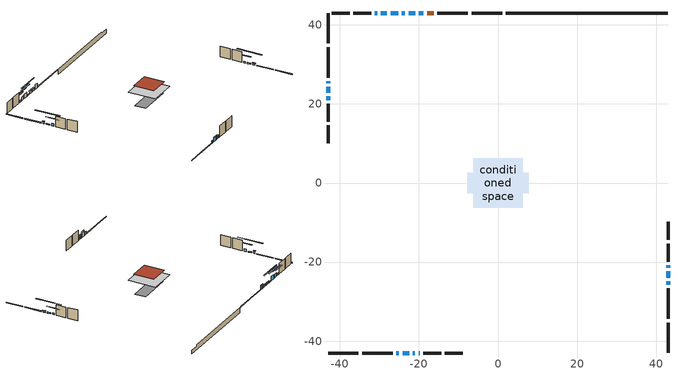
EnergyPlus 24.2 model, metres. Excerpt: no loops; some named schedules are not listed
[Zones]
conditioned space
 floor outside (Floor1 construction): -1.05,-1.05 -1.05,1.05 1.05,1.05 1.05,-1.05 z0.31
 floor adiabatic (AdiabaticFloorConstruction): -6.26,-6.26 -6.26,6.26 6.26,6.26 6.26,-6.26 z2.75
 floor foundation (Slab1 construction): -7.72,-2.54 -7.72,2.54 7.72,2.54 7.72,-2.54 z-1.94
 wall outside (RimJoist1 construction): 1.01,43 -6.68,43 / -43,-43 -35.3,-43 / -43,43 -43,35.3 / 43,-43 43,-35.3 z0.31:0.61
 wall outside (RimJoist2 construction): -7.61,43 -15.31,43 / -34.37,-43 -26.68,-43 / -43,34.37 -43,26.68 / 43,-34.37 43,-26.68 z0.31:0.61
 wall outside (AdiabaticWallConstruction 1): -16.24,43 -17.96,43 z0.31:2.34
 wall outside (AdiabaticWallConstruction): -25.75,-43 -25.07,-43 / -20.1,-43 -19.85,-43 z0.31:1.53; -24.14,-43 -22.49,-43 z0.31:2.34; -43,25.75 -43,25.29 / -43,21.91 -43,20.99 z0.31:1.35; 43,-25.75 43,-24.83 / 43,-21.45 43,-20.79 z0.31:0.97; -18.88,43 -20.05,43 / -20.98,43 -22.61,43 / -30.54,43 -31.15,43 z0.31:1.23; -21.56,-43 -21.03,-43 z0.31:1.76; -43,24.36 -43,22.84 / -23.53,43 -24.3,43 / 43,-23.9 43,-22.38 z0.31:0.82; -25.22,43 -27.16,43 z0.31:2.32; -28.08,43 -29.61,43 z0.31:1.94
 wall outside (Wall1 construction): -32.08,43 -36.59,43 / -18.92,-43 -14.41,-43 / -43,20.07 -43,15.55 / 43,-19.86 43,-15.35 z0.31:5.19
 wall outside (Wall2 construction): -37.52,43 -42.07,43 / -13.48,-43 -8.93,-43 / -43,14.62 -43,10.07 / 43,-14.42 43,-9.86 z0.31:5.19
 wall foundation (FoundationWall1 construction): 1.94,43,-1.94 1.94,43,0.31 38.9,43,0.31 38.9,43,-0.16 43,43,-0.16 43,43,-1.94
 window (WindowConstruction 11): -25.75,-43 -25.07,-43 z0.31:1.53
 window (WindowConstruction 5): -24.14,-43 -22.49,-43 z0.31:2.34
 window (WindowConstruction 6): -43,25.75 -43,25.29 z0.31:1.35
 window (WindowConstruction 7): 43,-25.75 43,-24.83 z0.31:0.97
 window (WindowConstruction 8): -18.89,43 -20.05,43 z0.31:1.22
 window (WindowConstruction 9): -20.98,43 -22.61,43 z0.31:1.22
 window (WindowConstruction 10): -21.56,-43 -21.03,-43 z0.31:1.76
 window (WindowConstruction 13): -43,24.36 -43,22.84 z0.31:0.82
 window (WindowConstruction 14): -23.54,43 -24.3,43 z0.31:0.82
 window (WindowConstruction 15): 43,-23.9 43,-22.38 z0.31:0.82
 window (WindowConstruction 12): -20.1,-43 -19.85,-43 z0.31:1.53
 window (WindowConstruction): -25.23,43 -27.15,43 z0.31:2.32
 window (WindowConstruction 1): -28.08,43 -29.61,43 z0.31:1.93
 window (WindowConstruction 2): -30.54,43 -31.15,43 z0.31:1.22
 window (WindowConstruction 3): -43,21.91 -43,20.99 z0.31:1.35
 window (WindowConstruction 4): 43,-21.45 43,-20.79 z0.31:0.97
 door (Door): -16.24,43 -17.96,43 z0.31:2.34
 ceiling adiabatic (AdiabaticFloorConstruction): 6.26,-6.26 6.26,6.26 -6.26,6.26 -6.26,-6.26 z2.75
 roof outside (Roof1 construction): -4.55,4.55 -4.55,-4.55 4.55,-4.55 4.55,4.55 z5.19
shading: -22.29,-43 -24.34,-43 -24.34,-43.41 -22.29,-43.41 z2.54; -43,25.09 -43,25.95 -43.41,25.95 -43.41,25.09 z1.55; 43,-24.63 43,-25.95 43.41,-25.95 43.41,-24.63 z1.17; -20.25,43 -18.68,43 -18.68,43.41 -20.25,43.41 z1.43; -22.81,43 -20.78,43 -20.78,43.41 -22.81,43.41 z1.43; -20.83,-43 -21.76,-43 -21.76,-43.41 -20.83,-43.41 z1.96; -43,17.83 -43,29.37 -43.41,29.37 -43.41,17.83 z5.83; -29.31,43 -18.52,43 -18.52,43.41 -29.31,43.41 z5.83; 43,-17.37 43,-28.91 43.41,-28.91 43.41,-17.37 z5.83; -29.71,43 -22.67,43 -22.67,43.41 -29.71,43.41 z4.87; -32.16,43 -25.53,43 -25.53,43.41 -32.16,43.41 z4.49; -33.7,43 -27.99,43 -27.99,43.41 -33.7,43.41 z3.78; -43,18.44 -43,24.46 -43.41,24.46 -43.41,18.44 z3.9; 43,-18.24 43,-24 43.41,-24 43.41,-18.24 z3.52
[Building]
Building 1: Terrain=Suburbs
[Site:Location]
Toronto Intl AP_ON: Latitude {deg}=43.68; Longitude {deg}=-79.63; Time Zone {hr}=-5; Elevation {m}=173; Keep Site Location Information=Yes
[Site:GroundTemperature:Shallow]
4.59119, 2.66285, 2.50842, 3.42352, 7.09712, 10.7536, 13.9236, 15.9317, 16.1023, 14.4691, 11.3799, 7.83558
[Site:WaterMainsTemperature]
Calculation Method=Schedule; Temperature Schedule=mains temperature schedule
[Material] Roughness=Rough; Thermal Absorptance=0.9
Name | Thickness {m} | Conductivity {W/m-K} | Density {kg/m3} | Specific Heat {J/kg-K} | Solar Absorptance | Visible Absorptance
asphalt or fiberglass shingles | 0.00635 | 0.162714 | 1121.4 | 1465.45 | 0.4 | 0.4
concrete 4.0 in. | 0.1016 | 1.803125 | 2242.8 | 837.4 | 0.7 | 0.7
concrete 8.0 in. | 0.2032 | 1.803125 | 2242.8 | 837.4 | 0.7 | 0.7
door material | 0.04445 | 0.188738 | 512.64 | 1214.23 | 0.7 | 0.7
floor covering | 0.0127 | 0.0433444 | 54.468 | 1339.84 | 0.6 | 0.6
floor rigid ins | 0.051816 | 0.029427 | 32.04 | 1214.23 | 0.7 | 0.7
floor rigid ins 1; wall rigid ins | 0.512978 | 0.029427 | 32.04 | 1214.23 | 0.7 | 0.7
floor stud and cavity | 0.1397 | 0.353874 | 92.3553 | 1139.71 | 0.7 | 0.7
floor stud and cavity 1 | 0.1397 | 1.75129 | 37.0049 | 1207.88 | 0.7 | 0.7
furniture material conditioned space 1 | 0.1524 | 0.115458 | 640.8 | 1214.23 | 0.6 | 0.6
gypsum board | 0.0127 | 0.160291 | 801 | 837.4 | 0.6 | 0.6
osb sheathing 0.5 in. | 0.0127 | 0.115458 | 512.64 | 1214.23 | 0.7 | 0.7
osb sheathing 0.75 in. | 0.01905 | 0.115458 | 512.64 | 1214.23 | 0.7 | 0.7
osb sheathing 2.0 in. | 0.0508 | 0.115458 | 512.64 | 1214.23 | 0.7 | 0.7
rim joist stud and cavity | 0.0508 | 0.0451784 | 125.044 | 1163.47 | 0.6 | 0.6
rim joist stud and cavity 1 | 0.0508 | 0.103237 | 50.32683 | 1063.81 | 0.6 | 0.6
roof stud and cavity | 0.2032 | 0.171998 | 78.34581 | 1123.46 | 0.7 | 0.7
wall stud and cavity | 0.1397 | 0.0809575 | 139.0536 | 1170.24 | 0.7 | 0.7
wall stud and cavity 1 | 0.1397 | 0.0812061 | 139.0536 | 1170.24 | 0.7 | 0.7
wall stud and cavity 2 | 0.0889 | 0.380278 | 52.3479 | 1209.89 | 0.7 | 0.7
wall stud and cavity 3 | 0.0889 | 0.391764 | 83.0341 | 1211.67 | 0.7 | 0.7
wood siding | 0.0254 | 0.102417 | 544.68 | 1172.36 | 0.4 | 0.4
wood siding 1; wood siding 2; wood siding 3 | 0.0254 | 0.102417 | 544.68 | 1172.36 | 0.7 | 0.7
[WindowMaterial:SimpleGlazingSystem]
Name | U-Factor {W/m2-K} | Solar Heat Gain Coefficient
WindowMaterial | 4.19775 | 0.68
WindowMaterial 1 | 4.08475 | 0.69
WindowMaterial 10 | 6.958389 | 0.67
WindowMaterial 11 | 6.89139 | 0.7
WindowMaterial 12 | 3.25179 | 0.46
WindowMaterial 2 | 5.33051 | 0.62
WindowMaterial 3 | 5.57125 | 0.6
WindowMaterial 4 | 5.697873 | 0.6
WindowMaterial 5 | 4.27667 | 0.68
WindowMaterial 6 | 5.243633 | 0.62
WindowMaterial 7 | 4.68605 | 0.66
WindowMaterial 8 | 4.41067 | 0.67
WindowMaterial 9 | 5.073293 | 0.63
[Construction]
AdiabaticFloorConstruction: floor stud and cavity 1, floor rigid ins 1, osb sheathing 0.75 in., floor covering
AdiabaticWallConstruction: wood siding 2, wall rigid ins, wall stud and cavity 2, gypsum board
AdiabaticWallConstruction 1: wood siding 3, wall rigid ins, wall stud and cavity 2, gypsum board
Door: door material
Floor1 construction: floor stud and cavity, floor rigid ins, osb sheathing 0.75 in., floor covering
FoundationWall1 construction: concrete 8.0 in.
furniture construction conditioned space 1: furniture material conditioned space 1
PartitionWallConstruction: gypsum board, wall stud and cavity 3, gypsum board
RimJoist1 construction: wood siding 1, osb sheathing 2.0 in., rim joist stud and cavity
RimJoist2 construction: wood siding 1, rim joist stud and cavity 1
Roof1 construction: asphalt or fiberglass shingles, osb sheathing 0.75 in., roof stud and cavity, gypsum board
Slab1 construction: concrete 4.0 in.
Wall1 construction: wood siding, osb sheathing 0.5 in., wall stud and cavity, gypsum board
Wall2 construction: wood siding, osb sheathing 0.5 in., wall stud and cavity 1, gypsum board
WindowConstruction: WindowMaterial
WindowConstruction 1: WindowMaterial 1
WindowConstruction 10: WindowMaterial 9
WindowConstruction 11: WindowMaterial 10
WindowConstruction 12: WindowMaterial 11
WindowConstruction 13; WindowConstruction 14; WindowConstruction 15: WindowMaterial 12
WindowConstruction 2: WindowMaterial 2
WindowConstruction 3; WindowConstruction 6: WindowMaterial 3
WindowConstruction 4: WindowMaterial 4
WindowConstruction 5: WindowMaterial 5
WindowConstruction 7: WindowMaterial 6
WindowConstruction 8: WindowMaterial 7
WindowConstruction 9: WindowMaterial 8
[Zone]
conditioned space: Multiplier=1; Volume {m3}=600.4; Part of Total Floor Area=Yes
[Space]
conditioned space 1: Zone=conditioned space; Volume {m3}=600.4
[SurfaceProperty:ExposedFoundationPerimeter]
Slab1: Exposed Perimeter Calculation Method=TotalExposedPerimeter; Total Exposed Perimeter {m}=41.058
[InternalMass] Zone or ZoneList=conditioned space; Space or SpaceList=conditioned space 1
Name | Construction | Surface Area {m2}
furniture mass conditioned space 1 | furniture construction conditioned space 1 | 95.9202
partition wall mass | PartitionWallConstruction | 239.8
[Lights]
interior lighting: Zone or ZoneList or Space or SpaceList=conditioned space 1; Schedule=interior lighting schedule; Design Level Calculation Method=LightingLevel; Lighting Level {W}=343.2; Return Air Fraction=0; Fraction Radiant=0.6; Fraction Visible=0.2; Fraction Replaceable=1
[People]
occupants: Zone or ZoneList or Space or SpaceList=conditioned space 1; Number of People Schedule=occupants schedule; Number of People Calculation Method=People; Number of People=3; Fraction Radiant=0.314171; Sensible Heat Fraction=0.56303; Activity Level Schedule=occupants activity schedule; Carbon Dioxide Generation Rate {m3/s-W}=0; Enable ASHRAE 55 Comfort Warnings=No; Mean Radiant Temperature Calculation Type=EnclosureAveraged
[ElectricEquipment] Zone or ZoneList or Space or SpaceList=conditioned space 1; Design Level Calculation Method=EquipmentLevel
Name | Schedule | Design Level {W} | Fraction Latent | Fraction Radiant | Fraction Lost
clothes dryer | clothes dryer schedule | 140.772 | 0.015 | 0.081 | 0.85
clothes washer | clothes washer schedule | 32.1985 | 0.03 | 0.162 | 0.7
cooking range | cooking range schedule | 215.147 | 0.08 | 0.432 | 0.2
dishwasher | dishwasher schedule | 66.8632 | 0.3 | 0.18 | 0.4
fridge | fridge schedule | 72.9452 | 0 | 0.6 | 0
mech vent bath fan 0 | mech vent bath fan 0 schedule | 50.2 | 0 | 0 | 1
mech vent house fan | mech vent house fan schedule | 0 | 0 | 0 | 1
mech vent house fan cfis | mech vent house fan cfis schedule | 0 | 0 | 0 | 0
mech vent range fan 0 | mech vent range fan 0 schedule | 57 | 0 | 0 | 1
misc plug loads | misc plug loads schedule | 494.7 | 0.045 | 0.513 | 0.1
whole house fan | Always On Discrete | 0 | 0 | 0 | 1
[OtherEquipment] Zone or ZoneList or Space or SpaceList=conditioned space 1; Design Level Calculation Method=EquipmentLevel
Name | Fuel Type | Schedule | Design Level {W} | Fraction Latent | Fraction Radiant | Fraction Lost
clothes dryer 1 | Electricity | clothes dryer schedule | 0 | 0.015 | 0.081 | 0.85
cooking range 1 | Electricity | cooking range schedule | 0 | 0.08 | 0.432 | 0.2
general water use latent | None | general water use schedule | 62.594 | 1 | 0 | 0
general water use sensible | None | general water use schedule | -61.6891 | 0 | 0.6 | 0
mech vent house fan latent load | None | Always On Discrete | 0 | 1 | 0 | 0
mech vent house fan sensible load | None | Always On Discrete | 0 | 0 | 0 | 0
water heater energy adjustment1 | NaturalGas | Always On Discrete | 0.01 | 0 | 0 | 1
[ZoneInfiltration:DesignFlowRate] Zone or ZoneList or Space or SpaceList=conditioned space 1; Schedule=Always On Discrete; Design Flow Rate Calculation Method=Flow/Zone; Design Flow Rate {m3/s}=0
infil flow; natural vent flow; whole house fan flow
[Foundation:Kiva]
Foundation Kiva 1: Initial Indoor Air Temperature {C}=18; Wall Height Above Grade {m}=0.310012; Wall Depth Below Slab {m}=0.2032
[Foundation:Kiva:Settings]
Soil Conductivity {W/m-K}=0.849921; Soil Density {kg/m3}=1842.3; Soil Specific Heat {J/kg-K}=418.7; Ground Solar Absorptivity=0.9; Ground Thermal Absorptivity=0.9; Ground Surface Roughness {m}=0.03; Far-Field Width {m}=40; Deep-Ground Boundary Condition=ZeroFlux; Deep-Ground Depth {m}=40; Minimum Cell Dimension {m}=0.2; Maximum Cell Growth Coefficient=3; Simulation Timestep=Timestep
[Exterior:Lights]
exterior lighting: Schedule=exterior lighting schedule; Design Level {W}=75.6
[Schedule:Week:Daily]
interior lighting schedule Week Rule - Jan1-Jan27: interior lighting schedule day, interior lighting schedule day, interior lighting schedule day, interior lighting schedule day, interior lighting schedule day, interior lighting schedule day, interior lighting schedule day, interior lighting schedule default day, interior lighting schedule default day, interior lighting schedule default day, interior lighting schedule default day, interior lighting schedule default day
interior lighting schedule Week Rule - Jan28-Feb3: interior lighting schedule day, interior lighting schedule day, interior lighting schedule day, interior lighting schedule day, interior lighting schedule day 1, interior lighting schedule day 1, interior lighting schedule day 1, interior lighting schedule default day, interior lighting schedule default day, interior lighting schedule default day, interior lighting schedule default day, interior lighting schedule default day
interior lighting schedule Week Rule - Feb4-Feb24: interior lighting schedule day 1, interior lighting schedule day 1, interior lighting schedule day 1, interior lighting schedule day 1, interior lighting schedule day 1, interior lighting schedule day 1, interior lighting schedule day 1, interior lighting schedule default day, interior lighting schedule default day, interior lighting schedule default day, interior lighting schedule default day, interior lighting schedule default day
interior lighting schedule Week Rule - Feb25-Mar3: interior lighting schedule day 1, interior lighting schedule day 1, interior lighting schedule day 1, interior lighting schedule day 1, interior lighting schedule day 2, interior lighting schedule day 2, interior lighting schedule day 2, interior lighting schedule default day, interior lighting schedule default day, interior lighting schedule default day, interior lighting schedule default day, interior lighting schedule default day
interior lighting schedule Week Rule - Mar4-Mar31: interior lighting schedule day 2, interior lighting schedule day 2, interior lighting schedule day 2, interior lighting schedule day 2, interior lighting schedule day 2, interior lighting schedule day 2, interior lighting schedule day 2, interior lighting schedule default day, interior lighting schedule default day, interior lighting schedule default day, interior lighting schedule default day, interior lighting schedule default day
interior lighting schedule Week Rule - Apr1-Apr28: interior lighting schedule day 3, interior lighting schedule day 3, interior lighting schedule day 3, interior lighting schedule day 3, interior lighting schedule day 3, interior lighting schedule day 3, interior lighting schedule day 3, interior lighting schedule default day, interior lighting schedule default day, interior lighting schedule default day, interior lighting schedule default day, interior lighting schedule default day
interior lighting schedule Week Rule - Apr29-May5: interior lighting schedule day 3, interior lighting schedule day 3, interior lighting schedule day 4, interior lighting schedule day 4, interior lighting schedule day 4, interior lighting schedule day 4, interior lighting schedule day 4, interior lighting schedule default day, interior lighting schedule default day, interior lighting schedule default day, interior lighting schedule default day, interior lighting schedule default day
interior lighting schedule Week Rule - May6-May26: interior lighting schedule day 4, interior lighting schedule day 4, interior lighting schedule day 4, interior lighting schedule day 4, interior lighting schedule day 4, interior lighting schedule day 4, interior lighting schedule day 4, interior lighting schedule default day, interior lighting schedule default day, interior lighting schedule default day, interior lighting schedule default day, interior lighting schedule default day
interior lighting schedule Week Rule - May27-Jun2: interior lighting schedule day 4, interior lighting schedule day 4, interior lighting schedule day 4, interior lighting schedule day 4, interior lighting schedule day 4, interior lighting schedule day 5, interior lighting schedule day 5, interior lighting schedule default day, interior lighting schedule default day, interior lighting schedule default day, interior lighting schedule default day, interior lighting schedule default day
interior lighting schedule Week Rule - Jun3-Jun30: interior lighting schedule day 5, interior lighting schedule day 5, interior lighting schedule day 5, interior lighting schedule day 5, interior lighting schedule day 5, interior lighting schedule day 5, interior lighting schedule day 5, interior lighting schedule default day, interior lighting schedule default day, interior lighting schedule default day, interior lighting schedule default day, interior lighting schedule default day
interior lighting schedule Week Rule - Jul1-Jul28: interior lighting schedule day 6, interior lighting schedule day 6, interior lighting schedule day 6, interior lighting schedule day 6, interior lighting schedule day 6, interior lighting schedule day 6, interior lighting schedule day 6, interior lighting schedule default day, interior lighting schedule default day, interior lighting schedule default day, interior lighting schedule default day, interior lighting schedule default day
interior lighting schedule Week Rule - Jul29-Aug4: interior lighting schedule day 6, interior lighting schedule day 6, interior lighting schedule day 6, interior lighting schedule day 7, interior lighting schedule day 7, interior lighting schedule day 7, interior lighting schedule day 7, interior lighting schedule default day, interior lighting schedule default day, interior lighting schedule default day, interior lighting schedule default day, interior lighting schedule default day
interior lighting schedule Week Rule - Aug5-Aug25: interior lighting schedule day 7, interior lighting schedule day 7, interior lighting schedule day 7, interior lighting schedule day 7, interior lighting schedule day 7, interior lighting schedule day 7, interior lighting schedule day 7, interior lighting schedule default day, interior lighting schedule default day, interior lighting schedule default day, interior lighting schedule default day, interior lighting schedule default day
interior lighting schedule Week Rule - Aug26-Sep1: interior lighting schedule day 7, interior lighting schedule day 7, interior lighting schedule day 7, interior lighting schedule day 7, interior lighting schedule day 7, interior lighting schedule day 7, interior lighting schedule day 8, interior lighting schedule default day, interior lighting schedule default day, interior lighting schedule default day, interior lighting schedule default day, interior lighting schedule default day
interior lighting schedule Week Rule - Sep2-Sep29: interior lighting schedule day 8, interior lighting schedule day 8, interior lighting schedule day 8, interior lighting schedule day 8, interior lighting schedule day 8, interior lighting schedule day 8, interior lighting schedule day 8, interior lighting schedule default day, interior lighting schedule default day, interior lighting schedule default day, interior lighting schedule default day, interior lighting schedule default day
interior lighting schedule Week Rule - Sep30-Oct6: interior lighting schedule day 8, interior lighting schedule day 9, interior lighting schedule day 9, interior lighting schedule day 9, interior lighting schedule day 9, interior lighting schedule day 9, interior lighting schedule day 9, interior lighting schedule default day, interior lighting schedule default day, interior lighting schedule default day, interior lighting schedule default day, interior lighting schedule default day
interior lighting schedule Week Rule - Oct7-Oct27: interior lighting schedule day 9, interior lighting schedule day 9, interior lighting schedule day 9, interior lighting schedule day 9, interior lighting schedule day 9, interior lighting schedule day 9, interior lighting schedule day 9, interior lighting schedule default day, interior lighting schedule default day, interior lighting schedule default day, interior lighting schedule default day, interior lighting schedule default day
interior lighting schedule Week Rule - Oct28-Nov3: interior lighting schedule day 9, interior lighting schedule day 9, interior lighting schedule day 9, interior lighting schedule day 9, interior lighting schedule day 10, interior lighting schedule day 10, interior lighting schedule day 10, interior lighting schedule default day, interior lighting schedule default day, interior lighting schedule default day, interior lighting schedule default day, interior lighting schedule default day
interior lighting schedule Week Rule - Nov4-Nov24: interior lighting schedule day 10, interior lighting schedule day 10, interior lighting schedule day 10, interior lighting schedule day 10, interior lighting schedule day 10, interior lighting schedule day 10, interior lighting schedule day 10, interior lighting schedule default day, interior lighting schedule default day, interior lighting schedule default day, interior lighting schedule default day, interior lighting schedule default day
interior lighting schedule Week Rule - Nov25-Dec1: interior lighting schedule day 10, interior lighting schedule day 10, interior lighting schedule day 10, interior lighting schedule day 10, interior lighting schedule day 10, interior lighting schedule day 10, interior lighting schedule day 11, interior lighting schedule default day, interior lighting schedule default day, interior lighting schedule default day, interior lighting schedule default day, interior lighting schedule default day
interior lighting schedule Week Rule - Dec2-Dec31: interior lighting schedule day 11, interior lighting schedule day 11, interior lighting schedule day 11, interior lighting schedule day 11, interior lighting schedule day 11, interior lighting schedule day 11, interior lighting schedule day 11, interior lighting schedule default day, interior lighting schedule default day, interior lighting schedule default day, interior lighting schedule default day, interior lighting schedule default day
occupants schedule Week Rule - Jan1-Dec31: occupants schedule day, occupants schedule day, occupants schedule day, occupants schedule day, occupants schedule day, occupants schedule day, occupants schedule day, occupants schedule default day, occupants schedule default day, occupants schedule default day, occupants schedule default day, occupants schedule default day
clothes dryer schedule Week Rule - Jan1-Dec31: clothes dryer schedule day, clothes dryer schedule day, clothes dryer schedule day, clothes dryer schedule day, clothes dryer schedule day, clothes dryer schedule day, clothes dryer schedule day, clothes dryer schedule default day, clothes dryer schedule default day, clothes dryer schedule default day, clothes dryer schedule default day, clothes dryer schedule default day
clothes washer schedule Week Rule - Jan1-Dec31: clothes washer schedule day, clothes washer schedule day, clothes washer schedule day, clothes washer schedule day, clothes washer schedule day, clothes washer schedule day, clothes washer schedule day, clothes washer schedule default day, clothes washer schedule default day, clothes washer schedule default day, clothes washer schedule default day, clothes washer schedule default day
cooking range schedule Week Rule - Jan1-Dec31: cooking range schedule day, cooking range schedule day, cooking range schedule day, cooking range schedule day, cooking range schedule day, cooking range schedule day, cooking range schedule day, cooking range schedule default day, cooking range schedule default day, cooking range schedule default day, cooking range schedule default day, cooking range schedule default day
dishwasher schedule Week Rule - Jan1-Dec31: dishwasher schedule day, dishwasher schedule day, dishwasher schedule day, dishwasher schedule day, dishwasher schedule day, dishwasher schedule day, dishwasher schedule day, dishwasher schedule default day, dishwasher schedule default day, dishwasher schedule default day, dishwasher schedule default day, dishwasher schedule default day
mech vent bath fan 0 schedule Week Rule - Jan1-Dec31: mech vent bath fan 0 schedule day, mech vent bath fan 0 schedule day, mech vent bath fan 0 schedule day, mech vent bath fan 0 schedule day, mech vent bath fan 0 schedule day, mech vent bath fan 0 schedule day, mech vent bath fan 0 schedule day, mech vent bath fan 0 schedule default day, mech vent bath fan 0 schedule default day, mech vent bath fan 0 schedule default day, mech vent bath fan 0 schedule default day, mech vent bath fan 0 schedule default day
mech vent range fan 0 schedule Week Rule - Jan1-Dec31: mech vent range fan 0 schedule day, mech vent range fan 0 schedule day, mech vent range fan 0 schedule day, mech vent range fan 0 schedule day, mech vent range fan 0 schedule day, mech vent range fan 0 schedule day, mech vent range fan 0 schedule day, mech vent range fan 0 schedule default day, mech vent range fan 0 schedule default day, mech vent range fan 0 schedule default day, mech vent range fan 0 schedule default day, mech vent range fan 0 schedule default day
misc plug loads schedule Week Rule - Jan1-Dec31: misc plug loads schedule day, misc plug loads schedule day, misc plug loads schedule day, misc plug loads schedule day, misc plug loads schedule day, misc plug loads schedule day, misc plug loads schedule day, misc plug loads schedule default day, misc plug loads schedule default day, misc plug loads schedule default day, misc plug loads schedule default day, misc plug loads schedule default day
general water use schedule Week Rule - Jan1-Dec31: general water use schedule day, general water use schedule day, general water use schedule day, general water use schedule day, general water use schedule day, general water use schedule day, general water use schedule day, general water use schedule default day, general water use schedule default day, general water use schedule default day, general water use schedule default day, general water use schedule default day
exterior lighting schedule Week Rule - Jan1-Jan27: exterior lighting schedule day, exterior lighting schedule day, exterior lighting schedule day, exterior lighting schedule day, exterior lighting schedule day, exterior lighting schedule day, exterior lighting schedule day, exterior lighting schedule default day, exterior lighting schedule default day, exterior lighting schedule default day, exterior lighting schedule default day, exterior lighting schedule default day
exterior lighting schedule Week Rule - Jan28-Feb3: exterior lighting schedule day, exterior lighting schedule day, exterior lighting schedule day, exterior lighting schedule day, exterior lighting schedule day 1, exterior lighting schedule day 1, exterior lighting schedule day 1, exterior lighting schedule default day, exterior lighting schedule default day, exterior lighting schedule default day, exterior lighting schedule default day, exterior lighting schedule default day
exterior lighting schedule Week Rule - Feb4-Feb24: exterior lighting schedule day 1, exterior lighting schedule day 1, exterior lighting schedule day 1, exterior lighting schedule day 1, exterior lighting schedule day 1, exterior lighting schedule day 1, exterior lighting schedule day 1, exterior lighting schedule default day, exterior lighting schedule default day, exterior lighting schedule default day, exterior lighting schedule default day, exterior lighting schedule default day
exterior lighting schedule Week Rule - Feb25-Mar3: exterior lighting schedule day 1, exterior lighting schedule day 1, exterior lighting schedule day 1, exterior lighting schedule day 1, exterior lighting schedule day 2, exterior lighting schedule day 2, exterior lighting schedule day 2, exterior lighting schedule default day, exterior lighting schedule default day, exterior lighting schedule default day, exterior lighting schedule default day, exterior lighting schedule default day
exterior lighting schedule Week Rule - Mar4-Mar31: exterior lighting schedule day 2, exterior lighting schedule day 2, exterior lighting schedule day 2, exterior lighting schedule day 2, exterior lighting schedule day 2, exterior lighting schedule day 2, exterior lighting schedule day 2, exterior lighting schedule default day, exterior lighting schedule default day, exterior lighting schedule default day, exterior lighting schedule default day, exterior lighting schedule default day
exterior lighting schedule Week Rule - Apr1-Apr28: exterior lighting schedule day 3, exterior lighting schedule day 3, exterior lighting schedule day 3, exterior lighting schedule day 3, exterior lighting schedule day 3, exterior lighting schedule day 3, exterior lighting schedule day 3, exterior lighting schedule default day, exterior lighting schedule default day, exterior lighting schedule default day, exterior lighting schedule default day, exterior lighting schedule default day
exterior lighting schedule Week Rule - Apr29-May5: exterior lighting schedule day 3, exterior lighting schedule day 3, exterior lighting schedule day 4, exterior lighting schedule day 4, exterior lighting schedule day 4, exterior lighting schedule day 4, exterior lighting schedule day 4, exterior lighting schedule default day, exterior lighting schedule default day, exterior lighting schedule default day, exterior lighting schedule default day, exterior lighting schedule default day
exterior lighting schedule Week Rule - May6-May26: exterior lighting schedule day 4, exterior lighting schedule day 4, exterior lighting schedule day 4, exterior lighting schedule day 4, exterior lighting schedule day 4, exterior lighting schedule day 4, exterior lighting schedule day 4, exterior lighting schedule default day, exterior lighting schedule default day, exterior lighting schedule default day, exterior lighting schedule default day, exterior lighting schedule default day
exterior lighting schedule Week Rule - May27-Jun2: exterior lighting schedule day 4, exterior lighting schedule day 4, exterior lighting schedule day 4, exterior lighting schedule day 4, exterior lighting schedule day 4, exterior lighting schedule day 5, exterior lighting schedule day 5, exterior lighting schedule default day, exterior lighting schedule default day, exterior lighting schedule default day, exterior lighting schedule default day, exterior lighting schedule default day
exterior lighting schedule Week Rule - Jun3-Jun30: exterior lighting schedule day 5, exterior lighting schedule day 5, exterior lighting schedule day 5, exterior lighting schedule day 5, exterior lighting schedule day 5, exterior lighting schedule day 5, exterior lighting schedule day 5, exterior lighting schedule default day, exterior lighting schedule default day, exterior lighting schedule default day, exterior lighting schedule default day, exterior lighting schedule default day
exterior lighting schedule Week Rule - Jul1-Jul28: exterior lighting schedule day 6, exterior lighting schedule day 6, exterior lighting schedule day 6, exterior lighting schedule day 6, exterior lighting schedule day 6, exterior lighting schedule day 6, exterior lighting schedule day 6, exterior lighting schedule default day, exterior lighting schedule default day, exterior lighting schedule default day, exterior lighting schedule default day, exterior lighting schedule default day
exterior lighting schedule Week Rule - Jul29-Aug4: exterior lighting schedule day 6, exterior lighting schedule day 6, exterior lighting schedule day 6, exterior lighting schedule day 7, exterior lighting schedule day 7, exterior lighting schedule day 7, exterior lighting schedule day 7, exterior lighting schedule default day, exterior lighting schedule default day, exterior lighting schedule default day, exterior lighting schedule default day, exterior lighting schedule default day
exterior lighting schedule Week Rule - Aug5-Aug25: exterior lighting schedule day 7, exterior lighting schedule day 7, exterior lighting schedule day 7, exterior lighting schedule day 7, exterior lighting schedule day 7, exterior lighting schedule day 7, exterior lighting schedule day 7, exterior lighting schedule default day, exterior lighting schedule default day, exterior lighting schedule default day, exterior lighting schedule default day, exterior lighting schedule default day
exterior lighting schedule Week Rule - Aug26-Sep1: exterior lighting schedule day 7, exterior lighting schedule day 7, exterior lighting schedule day 7, exterior lighting schedule day 7, exterior lighting schedule day 7, exterior lighting schedule day 7, exterior lighting schedule day 8, exterior lighting schedule default day, exterior lighting schedule default day, exterior lighting schedule default day, exterior lighting schedule default day, exterior lighting schedule default day
exterior lighting schedule Week Rule - Sep2-Sep29: exterior lighting schedule day 8, exterior lighting schedule day 8, exterior lighting schedule day 8, exterior lighting schedule day 8, exterior lighting schedule day 8, exterior lighting schedule day 8, exterior lighting schedule day 8, exterior lighting schedule default day, exterior lighting schedule default day, exterior lighting schedule default day, exterior lighting schedule default day, exterior lighting schedule default day
exterior lighting schedule Week Rule - Sep30-Oct6: exterior lighting schedule day 8, exterior lighting schedule day 9, exterior lighting schedule day 9, exterior lighting schedule day 9, exterior lighting schedule day 9, exterior lighting schedule day 9, exterior lighting schedule day 9, exterior lighting schedule default day, exterior lighting schedule default day, exterior lighting schedule default day, exterior lighting schedule default day, exterior lighting schedule default day
exterior lighting schedule Week Rule - Oct7-Oct27: exterior lighting schedule day 9, exterior lighting schedule day 9, exterior lighting schedule day 9, exterior lighting schedule day 9, exterior lighting schedule day 9, exterior lighting schedule day 9, exterior lighting schedule day 9, exterior lighting schedule default day, exterior lighting schedule default day, exterior lighting schedule default day, exterior lighting schedule default day, exterior lighting schedule default day
exterior lighting schedule Week Rule - Oct28-Nov3: exterior lighting schedule day 9, exterior lighting schedule day 9, exterior lighting schedule day 9, exterior lighting schedule day 9, exterior lighting schedule day 10, exterior lighting schedule day 10, exterior lighting schedule day 10, exterior lighting schedule default day, exterior lighting schedule default day, exterior lighting schedule default day, exterior lighting schedule default day, exterior lighting schedule default day
exterior lighting schedule Week Rule - Nov4-Nov24: exterior lighting schedule day 10, exterior lighting schedule day 10, exterior lighting schedule day 10, exterior lighting schedule day 10, exterior lighting schedule day 10, exterior lighting schedule day 10, exterior lighting schedule day 10, exterior lighting schedule default day, exterior lighting schedule default day, exterior lighting schedule default day, exterior lighting schedule default day, exterior lighting schedule default day
exterior lighting schedule Week Rule - Nov25-Dec1: exterior lighting schedule day 10, exterior lighting schedule day 10, exterior lighting schedule day 10, exterior lighting schedule day 10, exterior lighting schedule day 10, exterior lighting schedule day 10, exterior lighting schedule day 11, exterior lighting schedule default day, exterior lighting schedule default day, exterior lighting schedule default day, exterior lighting schedule default day, exterior lighting schedule default day
exterior lighting schedule Week Rule - Dec2-Dec31: exterior lighting schedule day 11, exterior lighting schedule day 11, exterior lighting schedule day 11, exterior lighting schedule day 11, exterior lighting schedule day 11, exterior lighting schedule day 11, exterior lighting schedule day 11, exterior lighting schedule default day, exterior lighting schedule default day, exterior lighting schedule default day, exterior lighting schedule default day, exterior lighting schedule default day
[Schedule:Year]
interior lighting schedule: interior lighting schedule Week Rule - Jan1-Jan27, 1, 1, 1, 27, interior lighting schedule Week Rule - Jan28-Feb3, 1, 28, 2, 3, interior lighting schedule Week Rule - Feb4-Feb24, 2, 4, 2, 24, interior lighting schedule Week Rule - Feb25-Mar3, 2, 25, 3, 3, interior lighting schedule Week Rule - Mar4-Mar31, 3, 4, 3, 31, interior lighting schedule Week Rule - Apr1-Apr28, 4, 1, 4, 28, interior lighting schedule Week Rule - Apr29-May5, 4, 29, 5, 5, interior lighting schedule Week Rule - May6-May26, 5, 6, 5, 26, interior lighting schedule Week Rule - May27-Jun2, 5, 27, 6, 2, interior lighting schedule Week Rule - Jun3-Jun30, 6, 3, 6, 30, interior lighting schedule Week Rule - Jul1-Jul28, 7, 1, 7, 28, interior lighting schedule Week Rule - Jul29-Aug4, 7, 29, 8, 4, interior lighting schedule Week Rule - Aug5-Aug25, 8, 5, 8, 25, interior lighting schedule Week Rule - Aug26-Sep1, 8, 26, 9, 1, interior lighting schedule Week Rule - Sep2-Sep29, 9, 2, 9, 29, interior lighting schedule Week Rule - Sep30-Oct6, 9, 30, 10, 6, interior lighting schedule Week Rule - Oct7-Oct27, 10, 7, 10, 27, interior lighting schedule Week Rule - Oct28-Nov3, 10, 28, 11, 3, interior lighting schedule Week Rule - Nov4-Nov24, 11, 4, 11, 24, interior lighting schedule Week Rule - Nov25-Dec1, 11, 25, 12, 1, interior lighting schedule Week Rule - Dec2-Dec31, 12, 2, 12, 31
occupants schedule: occupants schedule Week Rule - Jan1-Dec31, 1, 1, 12, 31
clothes dryer schedule: clothes dryer schedule Week Rule - Jan1-Dec31, 1, 1, 12, 31
clothes washer schedule: clothes washer schedule Week Rule - Jan1-Dec31, 1, 1, 12, 31
cooking range schedule: cooking range schedule Week Rule - Jan1-Dec31, 1, 1, 12, 31
dishwasher schedule: dishwasher schedule Week Rule - Jan1-Dec31, 1, 1, 12, 31
mech vent bath fan 0 schedule: mech vent bath fan 0 schedule Week Rule - Jan1-Dec31, 1, 1, 12, 31
mech vent range fan 0 schedule: mech vent range fan 0 schedule Week Rule - Jan1-Dec31, 1, 1, 12, 31
misc plug loads schedule: misc plug loads schedule Week Rule - Jan1-Dec31, 1, 1, 12, 31
general water use schedule: general water use schedule Week Rule - Jan1-Dec31, 1, 1, 12, 31
exterior lighting schedule: exterior lighting schedule Week Rule - Jan1-Jan27, 1, 1, 1, 27, exterior lighting schedule Week Rule - Jan28-Feb3, 1, 28, 2, 3, exterior lighting schedule Week Rule - Feb4-Feb24, 2, 4, 2, 24, exterior lighting schedule Week Rule - Feb25-Mar3, 2, 25, 3, 3, exterior lighting schedule Week Rule - Mar4-Mar31, 3, 4, 3, 31, exterior lighting schedule Week Rule - Apr1-Apr28, 4, 1, 4, 28, exterior lighting schedule Week Rule - Apr29-May5, 4, 29, 5, 5, exterior lighting schedule Week Rule - May6-May26, 5, 6, 5, 26, exterior lighting schedule Week Rule - May27-Jun2, 5, 27, 6, 2, exterior lighting schedule Week Rule - Jun3-Jun30, 6, 3, 6, 30, exterior lighting schedule Week Rule - Jul1-Jul28, 7, 1, 7, 28, exterior lighting schedule Week Rule - Jul29-Aug4, 7, 29, 8, 4, exterior lighting schedule Week Rule - Aug5-Aug25, 8, 5, 8, 25, exterior lighting schedule Week Rule - Aug26-Sep1, 8, 26, 9, 1, exterior lighting schedule Week Rule - Sep2-Sep29, 9, 2, 9, 29, exterior lighting schedule Week Rule - Sep30-Oct6, 9, 30, 10, 6, exterior lighting schedule Week Rule - Oct7-Oct27, 10, 7, 10, 27, exterior lighting schedule Week Rule - Oct28-Nov3, 10, 28, 11, 3, exterior lighting schedule Week Rule - Nov4-Nov24, 11, 4, 11, 24, exterior lighting schedule Week Rule - Nov25-Dec1, 11, 25, 12, 1, exterior lighting schedule Week Rule - Dec2-Dec31, 12, 2, 12, 31
[Schedule:Constant]
Name | Hourly Value
occupants activity schedule | 117.228
fridge schedule | 0
mech vent house fan schedule; mech vent house fan cfis schedule; Always On Discrete | 1
[Schedule:Compact]
mains temperature schedule: Through: 01/01, For: AllDays, Until: 24:00, 8.43722, Through: 01/02, For: AllDays, Until: 24:00, 8.37111, Through: 01/03, For: AllDays, Until: 24:00, 8.30611, Through: 01/04, For: AllDays, Until: 24:00, 8.24222, Through: 01/05, For: AllDays, Until: 24:00, 8.17944, Through: 01/06, For: AllDays, Until: 24:00, 8.11833, Through: 01/07, For: AllDays, Until: 24:00, 8.05833, Through: 01/08, For: AllDays, Until: 24:00, 7.99944, Through: 01/09, For: AllDays, Until: 24:00, 7.94222, Through: 01/10, For: AllDays, Until: 24:00, 7.88611, Through: 01/11, For: AllDays, Until: 24:00, 7.83167, Through: 01/12, For: AllDays, Until: 24:00, 7.77833, Through: 01/13, For: AllDays, Until: 24:00, 7.72611, Through: 01/14, For: AllDays, Until: 24:00, 7.67556, Through: 01/15, For: AllDays, Until: 24:00, 7.62667, Through: 01/16, For: AllDays, Until: 24:00, 7.57889, Through: 01/17, For: AllDays, Until: 24:00, 7.53278, Through: 01/18, For: AllDays, Until: 24:00, 7.48778, Through: 01/19, For: AllDays, Until: 24:00, 7.44444, Through: 01/20, For: AllDays, Until: 24:00, 7.40278, Through: 01/21, For: AllDays, Until: 24:00, 7.36278, Through: 01/22, For: AllDays, Until: 24:00, 7.32389, Through: 01/23, For: AllDays, Until: 24:00, 7.28667, Through: 01/24, For: AllDays, Until: 24:00, 7.25056, Through: 01/25, For: AllDays, Until: 24:00, 7.21667, Through: 01/26, For: AllDays, Until: 24:00, 7.18389, Through: 01/27, For: AllDays, Until: 24:00, 7.15278, Through: 01/28, For: AllDays, Until: 24:00, 7.12333, Through: 01/29, For: AllDays, Until: 24:00, 7.09556, Through: 01/30, For: AllDays, Until: 24:00, 7.06944, Through: 01/31, For: AllDays, Until: 24:00, 7.04444, Through: 02/01, For: AllDays, Until: 24:00, 7.02167, Through: 02/02, For: AllDays, Until: 24:00, 7, Through: 02/03, For: AllDays, Until: 24:00, 6.98, Through: 02/04, For: AllDays, Until: 24:00, 6.96222, Through: 02/05, For: AllDays, Until: 24:00, 6.94556, Through: 02/06, For: AllDays, Until: 24:00, 6.93056, Through: 02/07, For: AllDays, Until: 24:00, 6.91722, Through: 02/08, For: AllDays, Until: 24:00, 6.90556, Through: 02/09, For: AllDays, Until: 24:00, 6.89556, Through: 02/10, For: AllDays, Until: 24:00, 6.88722, Through: 02/11, For: AllDays, Until: 24:00, 6.88056, Through: 02/12, For: AllDays, Until: 24:00, 6.875, Through: 02/13, For: AllDays, Until: 24:00, 6.87167, Through: 02/14, For: AllDays, Until: 24:00, 6.87, Through: 02/15, For: AllDays, Until: 24:00, 6.87, Through: 02/16, For: AllDays, Until: 24:00, 6.87167, Through: 02/17, For: AllDays, Until: 24:00, 6.875, Through: 02/18, For: AllDays, Until: 24:00, 6.88, Through: 02/19, For: AllDays, Until: 24:00, 6.88611, Through: 02/20, For: AllDays, Until: 24:00, 6.89444, Through: 02/21, For: AllDays, Until: 24:00, 6.90444, Through: 02/22, For: AllDays, Until: 24:00, 6.91611, Through: 02/23, For: AllDays, Until: 24:00, 6.92889, Through: 02/24, For: AllDays, Until: 24:00, 6.94389, Through: 02/25, For: AllDays, Until: 24:00, 6.96056, Through: 02/26, For: AllDays, Until: 24:00, 6.97833, Through: 02/27, For: AllDays, Until: 24:00, 6.99833, Through: 02/28, For: AllDays, Until: 24:00, 7.01944, Through: 03/01, For: AllDays, Until: 24:00, 7.04222, Through: 03/02, For: AllDays, Until: 24:00, 7.06667, Through: 03/03, For: AllDays, Until: 24:00, 7.09278, Through: 03/04, For: AllDays, Until: 24:00, 7.12056, Through: 03/05, For: AllDays, Until: 24:00, 7.15, Through: 03/06, For: AllDays, Until: 24:00, 7.18111, Through: 03/07, For: AllDays, Until: 24:00, 7.21333, Through: 03/08, For: AllDays, Until: 24:00, 7.24722, Through: 03/09, For: AllDays, Until: 24:00, 7.28278, Through: 03/10, For: AllDays, Until: 24:00, 7.32, Through: 03/11, For: AllDays, Until: 24:00, 7.35889, Through: 03/12, For: AllDays, Until: 24:00, 7.39889, Through: 03/13, For: AllDays, Until: 24:00, 7.44056, Through: 03/14, For: AllDays, Until: 24:00, 7.48389, Through: 03/15, For: AllDays, Until: 24:00, 7.52833, Through: 03/16, For: AllDays, Until: 24:00, 7.57444, Through: 03/17, For: AllDays, Until: 24:00, 7.62222, Through: 03/18, For: AllDays, Until: 24:00, 7.67111, Through: 03/19, For: AllDays, Until: 24:00, 7.72111, Through: 03/20, For: AllDays, Until: 24:00, 7.77333, Through: 03/21, For: AllDays, Until: 24:00, 7.82611, Through: 03/22, For: AllDays, Until: 24:00, 7.88111, Through: 03/23, For: AllDays, Until: 24:00, 7.93667, Through: 03/24, For: AllDays, Until: 24:00, 7.99389, Through: 03/25, For: AllDays, Until: 24:00, 8.05278, Through: 03/26, For: AllDays, Until: 24:00, 8.11278, Through: 03/27, For: AllDays, Until: 24:00, 8.17389, Through: 03/28, For: AllDays, Until: 24:00, 8.23611, Through: 03/29, For: AllDays, Until: 24:00, 8.3, Through: 03/30, For: AllDays, Until: 24:00, 8.365, Through: 03/31, For: AllDays, Until: 24:00, 8.43111, Through: 04/01, For: AllDays, Until: 24:00, 8.49833, Through: 04/02, For: AllDays, Until: 24:00, 8.56722, Through: 04/03, For: AllDays, Until: 24:00, 8.63667, Through: 04/04, For: AllDays, Until: 24:00, 8.70778, Through: 04/05, For: AllDays, Until: 24:00, 8.77944, Through: 04/06, For: AllDays, Until: 24:00, 8.85278, Through: 04/07, For: AllDays, Until: 24:00, 8.92667, Through: 04/08, For: AllDays, Until: 24:00, 9.00222, Through: 04/09, For: AllDays, Until: 24:00, 9.07833, Through: 04/10, For: AllDays, Until: 24:00, 9.15556, Through: 04/11, For: AllDays, Until: 24:00, 9.23389, Through: 04/12, For: AllDays, Until: 24:00, 9.31278, Through: 04/13, For: AllDays, Until: 24:00, 9.39278, Through: 04/14, For: AllDays, Until: 24:00, 9.47389, Through: 04/15, For: AllDays, Until: 24:00, 9.55611, Through: 04/16, For: AllDays, Until: 24:00, 9.63833, Through: 04/17, For: AllDays, Until: 24:00, 9.72222, Through: 04/18, For: AllDays, Until: 24:00, 9.80667, Through: 04/19, For: AllDays, Until: 24:00, 9.89167, Through: 04/20, For: AllDays, Until: 24:00, 9.97778, Through: 04/21, For: AllDays, Until: 24:00, 10.0644, Through: 04/22, For: AllDays, Until: 24:00, 10.1517, Through: 04/23, For: AllDays, Until: 24:00, 10.24, Through: 04/24, For: AllDays, Until: 24:00, 10.3289, Through: 04/25, For: AllDays, Until: 24:00, 10.4183, Through: 04/26, For: AllDays, Until: 24:00, 10.5083, Through: 04/27, For: AllDays, Until: 24:00, 10.5989, Through: 04/28, For: AllDays, Until: 24:00, 10.69, Through: 04/29, For: AllDays, Until: 24:00, 10.7817, Through: 04/30, For: AllDays, Until: 24:00, 10.8739, Through: 05/01, For: AllDays, Until: 24:00, 10.9667, Through: 05/02, For: AllDays, Until: 24:00, 11.0594, Through: 05/03, For: AllDays, Until: 24:00, 11.1533, Through: 05/04, For: AllDays, Until: 24:00, 11.2472, Through: 05/05, For: AllDays, Until: 24:00, 11.3411, Through: 05/06, For: AllDays, Until: 24:00, 11.4361, Through: 05/07, For: AllDays, Until: 24:00, 11.5306, Through: 05/08, For: AllDays, Until: 24:00, 11.6261, Through: 05/09, For: AllDays, Until: 24:00, 11.7217, Through: 05/10, For: AllDays, Until: 24:00, 11.8172, Through: 05/11, For: AllDays, Until: 24:00, 11.9128, Through: 05/12, For: AllDays, Until: 24:00, 12.0089, Through: 05/13, For: AllDays, Until: 24:00, 12.105, Through: 05/14, For: AllDays, Until: 24:00, 12.2017, Through: 05/15, For: AllDays, Until: 24:00, 12.2978, Through: 05/16, For: AllDays, Until: 24:00, 12.3944, Through: 05/17, For: AllDays, Until: 24:00, 12.4906, Through: 05/18, For: AllDays, Until: 24:00, 12.5872, Through: 05/19, For: AllDays, Until: 24:00, 12.6833, Through: 05/20, For: AllDays, Until: 24:00, 12.78, Through: 05/21, For: AllDays, Until: 24:00, 12.8761, Through: 05/22, For: AllDays, Until: 24:00, 12.9722, Through: 05/23, For: AllDays, Until: 24:00, 13.0683, Through: 05/24, For: AllDays, Until: 24:00, 13.1639, Through: 05/25, For: AllDays, Until: 24:00, 13.2594, Through: 05/26, For: AllDays, Until: 24:00, 13.355, Through: 05/27, For: AllDays, Until: 24:00, 13.45, Through: 05/28, For: AllDays, Until: 24:00, 13.545, Through: 05/29, For: AllDays, Until: 24:00, 13.6394, Through: 05/30, For: AllDays, Until: 24:00, 13.7333, Through: 05/31, For: AllDays, Until: 24:00, 13.8272, Through: 06/01, For: AllDays, Until: 24:00, 13.9206, Through: 06/02, For: AllDays, Until: 24:00, 14.0139, Through: 06/03, For: AllDays, Until: 24:00, 14.1061, Through: 06/04, For: AllDays, Until: 24:00, 14.1983, Through: 06/05, For: AllDays, Until: 24:00, 14.2894, Through: 06/06, For: AllDays, Until: 24:00, 14.3806, Through: 06/07, For: AllDays, Until: 24:00, 14.4711, Through: 06/08, For: AllDays, Until: 24:00, 14.5606, Through: 06/09, For: AllDays, Until: 24:00, 14.65, Through: 06/10, For: AllDays, Until: 24:00, 14.7383, Through: 06/11, For: AllDays, Until: 24:00, 14.8267, Through: 06/12, For: AllDays, Until: 24:00, 14.9133, Through: 06/13, For: AllDays, Until: 24:00, 15, Through: 06/14, For: AllDays, Until: 24:00, 15.0856, Through: 06/15, For: AllDays, Until: 24:00, 15.1706, Through: 06/16, For: AllDays, Until: 24:00, 15.255, Through: 06/17, For: AllDays, Until: 24:00, 15.3383, Through: 06/18, For: AllDays, Until: 24:00, 15.4206, Through: 06/19, For: AllDays, Until: 24:00, 15.5022, Through: 06/20, For: AllDays, Until: 24:00, 15.5828, Through: 06/21, For: AllDays, Until: 24:00, 15.6628, Through: 06/22, For: AllDays, Until: 24:00, 15.7417, Through: 06/23, For: AllDays, Until: 24:00, 15.8194, Through: 06/24, For: AllDays, Until: 24:00, 15.8961, Through: 06/25, For: AllDays, Until: 24:00, 15.9722, Through: 06/26, For: AllDays, Until: 24:00, 16.0467, Through: 06/27, For: AllDays, Until: 24:00, 16.1206, Through: 06/28, For: AllDays, Until: 24:00, 16.1933, Through: 06/29, For: AllDays, Until: 24:00, 16.265, Through: 06/30, For: AllDays, Until: 24:00, 16.3356, Through: 07/01, For: AllDays, Until: 24:00, 16.4044, Through: 07/02, For: AllDays, Until: 24:00, 16.4728, Through: 07/03, For: AllDays, Until: 24:00, 16.54, Through: 07/04, For: AllDays, Until: 24:00, 16.6056, Through: 07/05, For: AllDays, Until: 24:00, 16.67, Through: 07/06, For: AllDays, Until: 24:00, 16.7333, Through: 07/07, For: AllDays, Until: 24:00, 16.7956, Through: 07/08, For: AllDays, Until: 24:00, 16.8561, Through: 07/09, For: AllDays, Until: 24:00, 16.9156, Through: 07/10, For: AllDays, Until: 24:00, 16.9739, Through: 07/11, For: AllDays, Until: 24:00, 17.0306, Through: 07/12, For: AllDays, Until: 24:00, 17.0861, Through: 07/13, For: AllDays, Until: 24:00, 17.14, Through: 07/14, For: AllDays, Until: 24:00, 17.1928, Through: 07/15, For: AllDays, Until: 24:00, 17.2439, Through: 07/16, For: AllDays, Until: 24:00, 17.2939, Through: 07/17, For: AllDays, Until: 24:00, 17.3422, Through: 07/18, For: AllDays, Until: 24:00, 17.3894, Through: 07/19, For: AllDays, Until: 24:00, 17.435, Through: 07/20, For: AllDays, Until: 24:00, 17.4794, Through: 07/21, For: AllDays, Until: 24:00, 17.5217, Through: 07/22, For: AllDays, Until: 24:00, 17.5628, Through: 07/23, For: AllDays, Until: 24:00, 17.6028, Through: 07/24, For: AllDays, Until: 24:00, 17.6406, Through: 07/25, For: AllDays, Until: 24:00, 17.6772, Through: 07/26, For: AllDays, Until: 24:00, 17.7122, Through: 07/27, For: AllDays, Until: 24:00, 17.7456, Through: 07/28, For: AllDays, Until: 24:00, 17.7778, Through: 07/29, For: AllDays, Until: 24:00, 17.8078, Through: 07/30, For: AllDays, Until: 24:00, 17.8367, Through: 07/31, For: AllDays, Until: 24:00, 17.8639, Through: 08/01, For: AllDays, Until: 24:00, 17.8894, Through: 08/02, For: AllDays, Until: 24:00, 17.9133, Through: 08/03, For: AllDays, Until: 24:00, 17.9361, Through: 08/04, For: AllDays, Until: 24:00, 17.9567, Through: 08/05, For: AllDays, Until: 24:00, 17.9756, Through: 08/06, For: AllDays, Until: 24:00, 17.9933, Through: 08/07, For: AllDays, Until: 24:00, 18.0089, Through: 08/08, For: AllDays, Until: 24:00, 18.0233, Through: 08/09, For: AllDays, Until: 24:00, 18.0361, Through: 08/10, For: AllDays, Until: 24:00, 18.0467, Through: 08/11, For: AllDays, Until: 24:00, 18.0561, Through: 08/12, For: AllDays, Until: 24:00, 18.0639, Through: 08/13, For: AllDays, Until: 24:00, 18.07, Through: 08/14, For: AllDays, Until: 24:00, 18.0739, Through: 08/15, For: AllDays, Until: 24:00, 18.0767, Through: 08/16, For: AllDays, Until: 24:00, 18.0778, Through: 08/17, For: AllDays, Until: 24:00, 18.0772, Through: 08/18, For: AllDays, Until: 24:00, 18.075, Through: 08/19, For: AllDays, Until: 24:00, 18.0706, Through: 08/20, For: AllDays, Until: 24:00, 18.065, Through: 08/21, For: AllDays, Until: 24:00, 18.0578, Through: 08/22, For: AllDays, Until: 24:00, 18.0489, Through: 08/23, For: AllDays, Until: 24:00, 18.0383, Through: 08/24, For: AllDays, Until: 24:00, 18.0261, Through: 08/25, For: AllDays, Until: 24:00, 18.0122, Through: 08/26, For: AllDays, Until: 24:00, 17.9967, Through: 08/27, For: AllDays, Until: 24:00, 17.9794, Through: 08/28, For: AllDays, Until: 24:00, 17.9606, Through: 08/29, For: AllDays, Until: 24:00, 17.9406, Through: 08/30, For: AllDays, Until: 24:00, 17.9183, Through: 08/31, For: AllDays, Until: 24:00, 17.8944, Through: 09/01, For: AllDays, Until: 24:00, 17.8694, Through: 09/02, For: AllDays, Until: 24:00, 17.8428, Through: 09/03, For: AllDays, Until: 24:00, 17.8139, Through: 09/04, For: AllDays, Until: 24:00, 17.7839, Through: 09/05, For: AllDays, Until: 24:00, 17.7522, Through: 09/06, For: AllDays, Until: 24:00, 17.7194, Through: 09/07, For: AllDays, Until: 24:00, 17.6844, Through: 09/08, For: AllDays, Until: 24:00, 17.6483, Through: 09/09, For: AllDays, Until: 24:00, 17.6106, Through: 09/10, For: AllDays, Until: 24:00, 17.5711, Through: 09/11, For: AllDays, Until: 24:00, 17.5306, Through: 09/12, For: AllDays, Until: 24:00, 17.4883, Through: 09/13, For: AllDays, Until: 24:00, 17.4444, Through: 09/14, For: AllDays, Until: 24:00, 17.3989, Through: 09/15, For: AllDays, Until: 24:00, 17.3522, Through: 09/16, For: AllDays, Until: 24:00, 17.3039, Through: 09/17, For: AllDays, Until: 24:00, 17.2544, Through: 09/18, For: AllDays, Until: 24:00, 17.2033, Through: 09/19, For: AllDays, Until: 24:00, 17.1511, Through: 09/20, For: AllDays, Until: 24:00, 17.0972, Through: 09/21, For: AllDays, Until: 24:00, 17.0422, Through: 09/22, For: AllDays, Until: 24:00, 16.9856, Through: 09/23, For: AllDays, Until: 24:00, 16.9278, Through: 09/24, For: AllDays, Until: 24:00, 16.8683, Through: 09/25, For: AllDays, Until: 24:00, 16.8078, Through: 09/26, For: AllDays, Until: 24:00, 16.7461, Through: 09/27, For: AllDays, Until: 24:00, 16.6833, Through: 09/28, For: AllDays, Until: 24:00, 16.6189, Through: 09/29, For: AllDays, Until: 24:00, 16.5533, Through: 09/30, For: AllDays, Until: 24:00, 16.4867, Through: 10/01, For: AllDays, Until: 24:00, 16.4189, Through: 10/02, For: AllDays, Until: 24:00, 16.3494, Through: 10/03, For: AllDays, Until: 24:00, 16.2794, Through: 10/04, For: AllDays, Until: 24:00, 16.2083, Through: 10/05, For: AllDays, Until: 24:00, 16.1356, Through: 10/06, For: AllDays, Until: 24:00, 16.0622, Through: 10/07, For: AllDays, Until: 24:00, 15.9878, Through: 10/08, For: AllDays, Until: 24:00, 15.9117, Through: 10/09, For: AllDays, Until: 24:00, 15.835, Through: 10/10, For: AllDays, Until: 24:00, 15.7578, Through: 10/11, For: AllDays, Until: 24:00, 15.6789, Through: 10/12, For: AllDays, Until: 24:00, 15.5994, Through: 10/13, For: AllDays, Until: 24:00, 15.5189, Through: 10/14, For: AllDays, Until: 24:00, 15.4372, Through: 10/15, For: AllDays, Until: 24:00, 15.355, Through: 10/16, For: AllDays, Until: 24:00, 15.2722, Through: 10/17, For: AllDays, Until: 24:00, 15.1878, Through: 10/18, For: AllDays, Until: 24:00, 15.1033, Through: 10/19, For: AllDays, Until: 24:00, 15.0178, Through: 10/20, For: AllDays, Until: 24:00, 14.9317, Through: 10/21, For: AllDays, Until: 24:00, 14.8444, Through: 10/22, For: AllDays, Until: 24:00, 14.7567, Through: 10/23, For: AllDays, Until: 24:00, 14.6683, Through: 10/24, For: AllDays, Until: 24:00, 14.5794, Through: 10/25, For: AllDays, Until: 24:00, 14.4894, Through: 10/26, For: AllDays, Until: 24:00, 14.3994, Through: 10/27, For: AllDays, Until: 24:00, 14.3083, Through: 10/28, For: AllDays, Until: 24:00, 14.2172, Through: 10/29, For: AllDays, Until: 24:00, 14.125, Through: 10/30, For: AllDays, Until: 24:00, 14.0328, Through: 10/31, For: AllDays, Until: 24:00, 13.94, Through: 11/01, For: AllDays, Until: 24:00, 13.8467, Through: 11/02, For: AllDays, Until: 24:00, 13.7528, Through: 11/03, For: AllDays, Until: 24:00, 13.6589, Through: 11/04, For: AllDays, Until: 24:00, 13.5644, Through: 11/05, For: AllDays, Until: 24:00, 13.4694, Through: 11/06, For: AllDays, Until: 24:00, 13.3744, Through: 11/07, For: AllDays, Until: 24:00, 13.2794, Through: 11/08, For: AllDays, Until: 24:00, 13.1839, Through: 11/09, For: AllDays, Until: 24:00, 13.0878, Through: 11/10, For: AllDays, Until: 24:00, 12.9922, Through: 11/11, For: AllDays, Until: 24:00, 12.8961, Through: 11/12, For: AllDays, Until: 24:00, 12.7994, Through: 11/13, For: AllDays, Until: 24:00, 12.7033, Through: 11/14, For: AllDays, Until: 24:00, 12.6072, Through: 11/15, For: AllDays, Until: 24:00, 12.5106, Through: 11/16, For: AllDays, Until: 24:00, 12.4139, Through: 11/17, For: AllDays, Until: 24:00, 12.3178, Through: 11/18, For: AllDays, Until: 24:00, 12.2211, Through: 11/19, For: AllDays, Until: 24:00, 12.125, Through: 11/20, For: AllDays, Until: 24:00, 12.0289, Through: 11/21, For: AllDays, Until: 24:00, 11.9328, Through: 11/22, For: AllDays, Until: 24:00, 11.8367, Through: 11/23, For: AllDays, Until: 24:00, 11.7411, Through: 11/24, For: AllDays, Until: 24:00, 11.6456, Through: 11/25, For: AllDays, Until: 24:00, 11.5506, Through: 11/26, For: AllDays, Until: 24:00, 11.4556, Through: 11/27, For: AllDays, Until: 24:00, 11.3606, Through: 11/28, For: AllDays, Until: 24:00, 11.2667, Through: 11/29, For: AllDays, Until: 24:00, 11.1722, Through: 11/30, For: AllDays, Until: 24:00, 11.0789, Through: 12/01, For: AllDays, Until: 24:00, 10.9856, Through: 12/02, For: AllDays, Until: 24:00, 10.8928, Through: 12/03, For: AllDays, Until: 24:00, 10.8006, Through: 12/04, For: AllDays, Until: 24:00, 10.7089, Through: 12/05, For: AllDays, Until: 24:00, 10.6178, Through: 12/06, For: AllDays, Until: 24:00, 10.5267, Through: 12/07, For: AllDays, Until: 24:00, 10.4367, Through: 12/08, For: AllDays, Until: 24:00, 10.3472, Through: 12/09, For: AllDays, Until: 24:00, 10.2583, Through: 12/10, For: AllDays, Until: 24:00, 10.17, Through: 12/11, For: AllDays, Until: 24:00, 10.0822, Through: 12/12, For: AllDays, Until: 24:00, 9.99556, Through: 12/13, For: AllDays, Until: 24:00, 9.90944, Through: 12/14, For: AllDays, Until: 24:00, 9.82389, Through: 12/15, For: AllDays, Until: 24:00, 9.73944, Through: 12/16, For: AllDays, Until: 24:00, 9.65556, Through: 12/17, For: AllDays, Until: 24:00, 9.57278, Through: 12/18, For: AllDays, Until: 24:00, 9.49056, Through: 12/19, For: AllDays, Until: 24:00, 9.40944, Through: 12/20, For: AllDays, Until: 24:00, 9.32944, Through: 12/21, For: AllDays, Until: 24:00, 9.25, Through: 12/22, For: AllDays, Until: 24:00, 9.17167, Through: 12/23, For: AllDays, Until: 24:00, 9.09389, Through: 12/24, For: AllDays, Until: 24:00, 9.01778, Through: 12/25, For: AllDays, Until: 24:00, 8.94222, Through: 12/26, For: AllDays, Until: 24:00, 8.86778, Through: 12/27, For: AllDays, Until: 24:00, 8.79444, Through: 12/28, For: AllDays, Until: 24:00, 8.72222, Through: 12/29, For: AllDays, Until: 24:00, 8.65111, Through: 12/30, For: AllDays, Until: 24:00, 8.58167, Through: 12/31, For: AllDays, Until: 24:00, 8.51278
